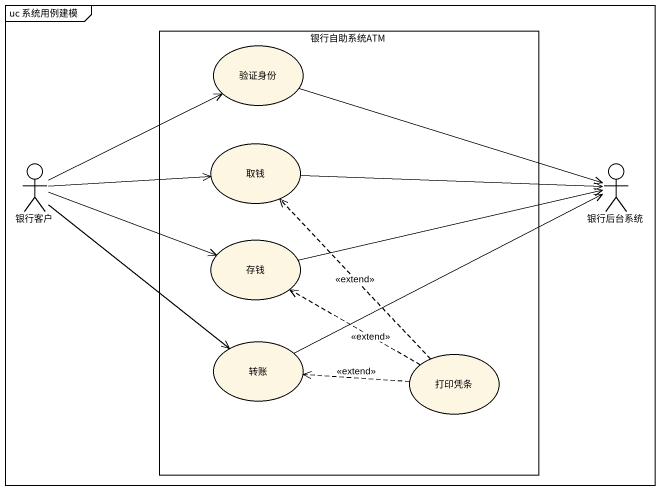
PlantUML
@startuml
mainframe uc 系统用例建模
rectangle 银行自助系统ATM {
  usecase 验证身份
  usecase 取钱
  usecase 存钱
  usecase 转账
  usecase 打印凭条
}
actor 银行客户
actor 银行后台系统
验证身份 -right-> 银行后台系统
取钱 -right-> 银行后台系统
银行客户 -right-> 验证身份
银行客户 -right-> 取钱
银行客户 -right-> 存钱
银行客户 --> 转账
存钱 -right-> 银行后台系统
转账 -right-> 银行后台系统
打印凭条 .up.> 取钱 : <<extend>>
打印凭条 .left.> 存钱 : <<extend>>
打印凭条 .left.> 转账 : <<extend>>
@enduml
